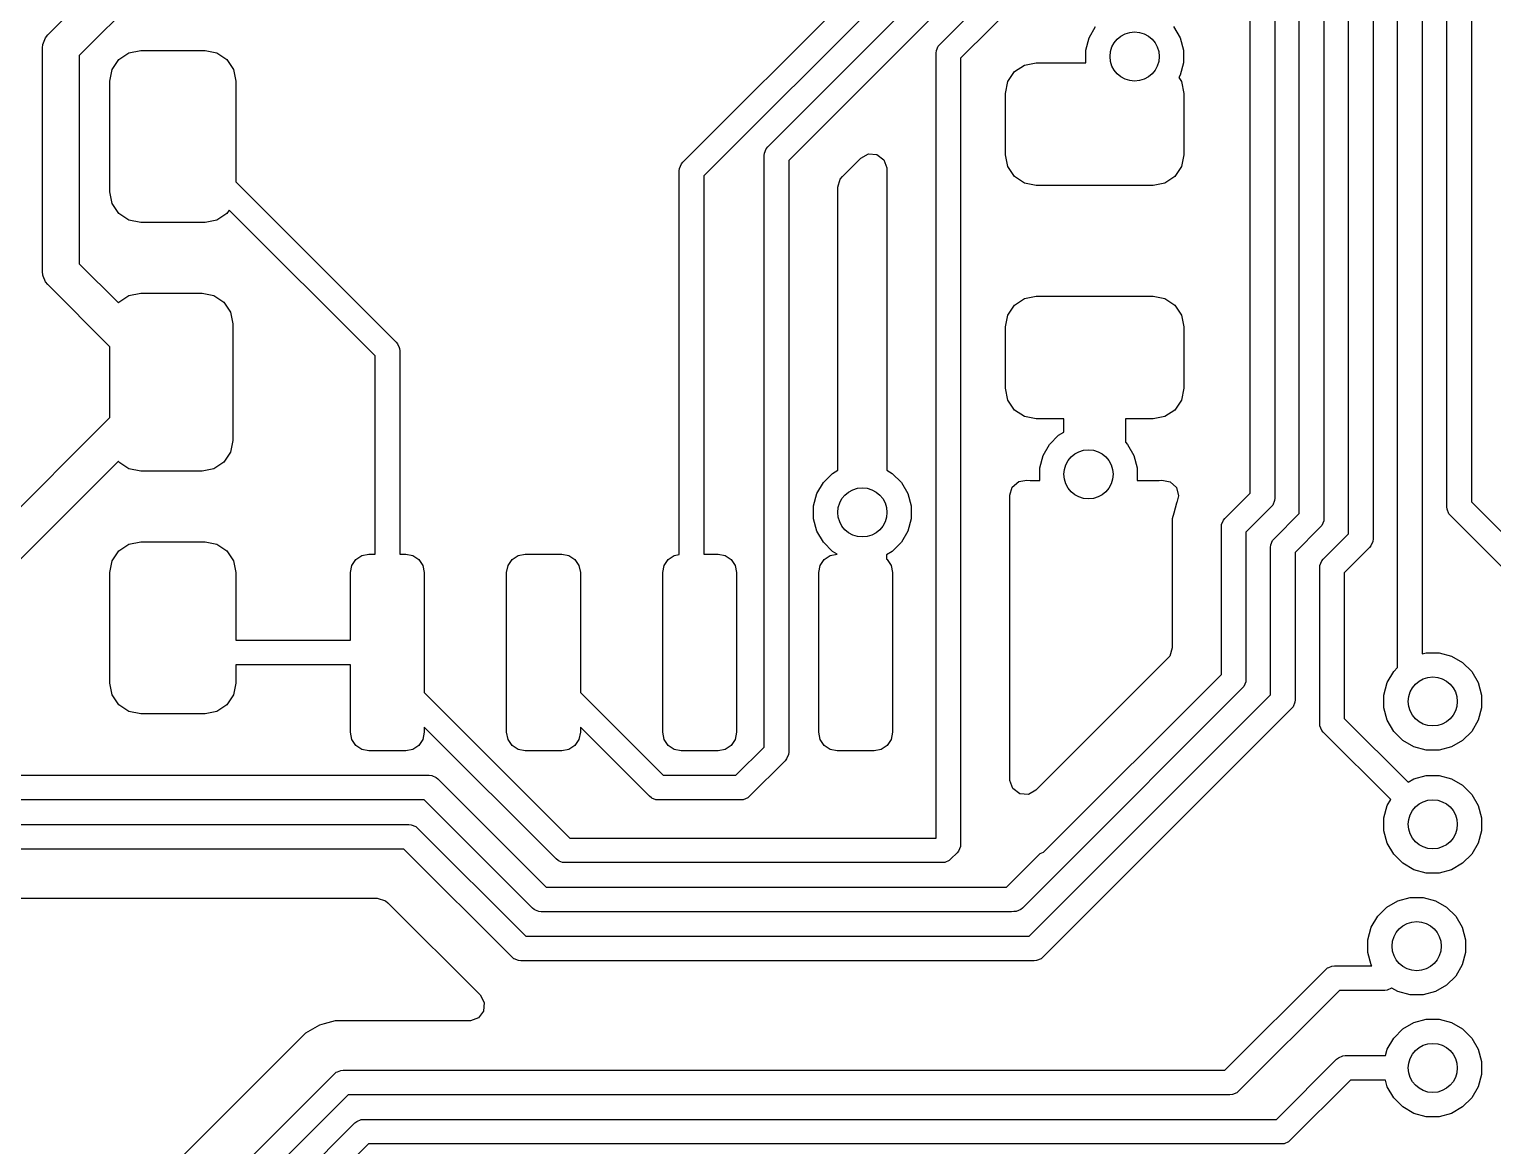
# Model space of a CAD drawing. Extents: x 0.71 to 7.56, y -5.16 to -0.79.
# Drawn here: x 3.7276 to 4.1964, y -2.3647 to -2.007 of the extents above; entities that cross this region are included whole.
import ezdxf

# ---------------------------------------------------------------- set-up
doc = ezdxf.new("R2010")
doc.units = 0
doc.header["$MEASUREMENT"] = 0
doc.layers.add('BLACK', color=7, linetype='CONTINUOUS')

msp = doc.modelspace()

# ---------------------------------------------------------------- linework, layer by layer
at = {"layer": 'BLACK', "linetype": 'CONTINUOUS'}
for p, q in [((4.01924, -2.01186), (4.08907, -1.94203)), ((4.0958, -1.94644), (4.02596, -2.01627)), ((3.93698, -2.04958), (4.02382, -1.96274)), ((4.03054, -1.96715), (3.9437, -2.05399)), ((3.96415, -2.04468), (4.04164, -1.96718)), ((4.04837, -1.9716), (3.97087, -2.0491)), ((4.1187, -2.15564), (4.1187, -1.97067)), ((4.12657, -1.97174), (4.12657, -2.15727)), ((4.13445, -2.16217), (4.13445, -1.97719)), ((4.14232, -1.97882), (4.14232, -2.1638)), ((3.73352, -2.00885), (3.75528, -1.98709)), ((4.1502, -2.16869), (4.1502, -1.98371)), ((4.15807, -1.98535), (4.15807, -2.17032)), ((4.16594, -2.21154), (4.16594, -1.99024)), ((4.17382, -1.99187), (4.17382, -2.20712)), ((3.76613, -1.99294), (3.7436, -2.01547)), ((4.18169, -2.16004), (4.18169, -1.99705)), ((4.18957, -1.99868), (4.18957, -2.15841)), ((4.06714, -2.00972), (4.0692, -2.00616)), ((4.09419, -2.00616), (4.09624, -2.00972)), ((3.7319, -2.01187), (3.73236, -2.01078)), ((3.73236, -2.01078), (3.73279, -2.00974)), ((3.73279, -2.00974), (3.73352, -2.00885)), ((4.06608, -2.01369), (4.06714, -2.00972)), ((4.09624, -2.00972), (4.09731, -2.01369)), ((3.73179, -2.01302), (3.7319, -2.01187)), ((3.73179, -2.08465), (3.73179, -2.01302)), ((3.7436, -2.01547), (3.7436, -2.0822)), ((3.75633, -2.01666), (3.75952, -2.01453)), ((3.75952, -2.01453), (3.76329, -2.01378)), ((3.76329, -2.01378), (3.78396, -2.01378)), ((3.78396, -2.01378), (3.78772, -2.01453)), ((3.78772, -2.01453), (3.79092, -2.01666)), ((4.01809, -2.01464), (4.01817, -2.01387)), ((4.01809, -2.26614), (4.01809, -2.01464)), ((4.01817, -2.01387), (4.01875, -2.01245)), ((4.01875, -2.01245), (4.01924, -2.01186)), ((4.06608, -2.01772), (4.06608, -2.01369)), ((4.09731, -2.01369), (4.09731, -2.0178)), ((3.75344, -2.02362), (3.75419, -2.01986)), ((3.75419, -2.01986), (3.75633, -2.01666)), ((3.79092, -2.01666), (3.79305, -2.01986)), ((3.79305, -2.01986), (3.7938, -2.02362)), ((4.02596, -2.01627), (4.02596, -2.26813)), ((4.0411, -2.02379), (4.04324, -2.0206)), ((4.04324, -2.0206), (4.04643, -2.01847)), ((4.04643, -2.01847), (4.0502, -2.01772)), ((4.0502, -2.01772), (4.06608, -2.01772)), ((4.09731, -2.0178), (4.09624, -2.02177)), ((3.75344, -2.05906), (3.75344, -2.02362)), ((3.7938, -2.02362), (3.7938, -2.05595)), ((4.04035, -2.02756), (4.0411, -2.02379)), ((4.09624, -2.02177), (4.09583, -2.0225)), ((4.09583, -2.0225), (4.09669, -2.02379)), ((4.09669, -2.02379), (4.09744, -2.02756)), ((4.04035, -2.04724), (4.04035, -2.02756)), ((4.09744, -2.02756), (4.09744, -2.04724)), ((3.96299, -2.04747), (3.96307, -2.0467)), ((3.96299, -2.23701), (3.96299, -2.04747)), ((3.96307, -2.0467), (3.96366, -2.04528)), ((3.96366, -2.04528), (3.96415, -2.04468)), ((3.98806, -2.0542), (3.99399, -2.04827)), ((3.99399, -2.04827), (3.9964, -2.04696)), ((3.9964, -2.04696), (3.99915, -2.04715)), ((3.99915, -2.04715), (4.00135, -2.0488)), ((4.0411, -2.05101), (4.04035, -2.04724)), ((4.09744, -2.04724), (4.09669, -2.05101)), ((3.93583, -2.05236), (3.9359, -2.05159)), ((3.93583, -2.17531), (3.93583, -2.05236)), ((3.9359, -2.05159), (3.93649, -2.05017)), ((3.93649, -2.05017), (3.93698, -2.04958)), ((3.97087, -2.0491), (3.97087, -2.23864)), ((4.00135, -2.0488), (4.00231, -2.05138)), ((4.00231, -2.05138), (4.00232, -2.05173)), ((4.00232, -2.05173), (4.00232, -2.14832)), ((4.04324, -2.0542), (4.0411, -2.05101)), ((4.09669, -2.05101), (4.09456, -2.0542)), ((3.7938, -2.05595), (3.84511, -2.10726)), ((3.9437, -2.05399), (3.9437, -2.1752)), ((3.98663, -2.05765), (3.98741, -2.05501)), ((3.98663, -2.14831), (3.98663, -2.05765)), ((3.98741, -2.05501), (3.98806, -2.0542)), ((4.04643, -2.05634), (4.04324, -2.0542)), ((4.0502, -2.05709), (4.04643, -2.05634)), ((4.0876, -2.05709), (4.0502, -2.05709)), ((4.09136, -2.05634), (4.0876, -2.05709)), ((4.09456, -2.0542), (4.09136, -2.05634)), ((3.75419, -2.06282), (3.75344, -2.05906)), ((3.75633, -2.06601), (3.75419, -2.06282)), ((3.75952, -2.06815), (3.75633, -2.06601)), ((3.79092, -2.06601), (3.78772, -2.06815)), ((3.79164, -2.06493), (3.79092, -2.06601)), ((3.83839, -2.11167), (3.79164, -2.06493)), ((3.76329, -2.0689), (3.75952, -2.06815)), ((3.78396, -2.0689), (3.76329, -2.0689)), ((3.78772, -2.06815), (3.78396, -2.0689)), ((3.7319, -2.0858), (3.73179, -2.08465)), ((3.73205, -2.08616), (3.7319, -2.0858)), ((3.73279, -2.08793), (3.73205, -2.08616)), ((3.7436, -2.0822), (3.75612, -2.09472)), ((3.73352, -2.08882), (3.73279, -2.08793)), ((3.75344, -2.10875), (3.73352, -2.08882)), ((3.75612, -2.09472), (3.75633, -2.09442)), ((3.75633, -2.09442), (3.75952, -2.09228)), ((3.75952, -2.09228), (3.76329, -2.09154)), ((3.76329, -2.09154), (3.78297, -2.09154)), ((3.78297, -2.09154), (3.78674, -2.09228)), ((3.78674, -2.09228), (3.78993, -2.09442)), ((3.78993, -2.09442), (3.79207, -2.09761)), ((4.0411, -2.0986), (4.04324, -2.0954)), ((4.04324, -2.0954), (4.04643, -2.09327)), ((4.04643, -2.09327), (4.0502, -2.09252)), ((4.0502, -2.09252), (4.0876, -2.09252)), ((4.0876, -2.09252), (4.09136, -2.09327)), ((4.09136, -2.09327), (4.09456, -2.0954)), ((4.09456, -2.0954), (4.09669, -2.0986)), ((3.79207, -2.09761), (3.79281, -2.10138)), ((4.04035, -2.10236), (4.0411, -2.0986)), ((4.09669, -2.0986), (4.09744, -2.10236)), ((3.79281, -2.10138), (3.79281, -2.13878)), ((4.04035, -2.12205), (4.04035, -2.10236)), ((4.09744, -2.10236), (4.09744, -2.12205)), ((3.75344, -2.13141), (3.75344, -2.10875)), ((3.84511, -2.10726), (3.8456, -2.10785)), ((3.8456, -2.10785), (3.84607, -2.10901)), ((3.84607, -2.10901), (3.84618, -2.10927)), ((3.84618, -2.10927), (3.84626, -2.11004)), ((3.83839, -2.1752), (3.83839, -2.11167)), ((3.84626, -2.11004), (3.84626, -2.1752)), ((4.0411, -2.12581), (4.04035, -2.12205)), ((4.09744, -2.12205), (4.09669, -2.12581)), ((4.04324, -2.12901), (4.0411, -2.12581)), ((4.09669, -2.12581), (4.09456, -2.12901)), ((3.71335, -2.17151), (3.75344, -2.13141)), ((4.04643, -2.13114), (4.04324, -2.12901)), ((4.0502, -2.13189), (4.04643, -2.13114)), ((4.05906, -2.13189), (4.0502, -2.13189)), ((4.05906, -2.13612), (4.05906, -2.13189)), ((4.0876, -2.13189), (4.07874, -2.13189)), ((4.07874, -2.13189), (4.07874, -2.13934)), ((4.09136, -2.13114), (4.0876, -2.13189)), ((4.09456, -2.12901), (4.09136, -2.13114)), ((4.05444, -2.14002), (4.05734, -2.13711)), ((4.05734, -2.13711), (4.05906, -2.13612)), ((3.79281, -2.13878), (3.79207, -2.14255)), ((4.05238, -2.14358), (4.05444, -2.14002)), ((4.07874, -2.13934), (4.07942, -2.14002)), ((4.07942, -2.14002), (4.08148, -2.14358)), ((3.75612, -2.14544), (3.7217, -2.17986)), ((3.75633, -2.14574), (3.75612, -2.14544)), ((3.75952, -2.14787), (3.75633, -2.14574)), ((3.78993, -2.14574), (3.78674, -2.14787)), ((3.79207, -2.14255), (3.78993, -2.14574)), ((4.05132, -2.14755), (4.05238, -2.14358)), ((4.08148, -2.14358), (4.08254, -2.14755)), ((3.76329, -2.14862), (3.75952, -2.14787)), ((3.78297, -2.14862), (3.76329, -2.14862)), ((3.78674, -2.14787), (3.78297, -2.14862)), ((3.98197, -2.15222), (3.98488, -2.14932)), ((3.98488, -2.14932), (3.98663, -2.14831)), ((4.00232, -2.14832), (4.00406, -2.14932)), ((4.00406, -2.14932), (4.00696, -2.15222)), ((4.04251, -2.15368), (4.04459, -2.15188)), ((4.04459, -2.15188), (4.04711, -2.15146)), ((4.04711, -2.15146), (4.04823, -2.15157)), ((4.04823, -2.15157), (4.05132, -2.15157)), ((4.05132, -2.15157), (4.05132, -2.14755)), ((4.08254, -2.14755), (4.08254, -2.15157)), ((4.08254, -2.15157), (4.08957, -2.15157)), ((4.08957, -2.15157), (4.09039, -2.15149)), ((4.08957, -2.15157), (4.08957, -2.15157)), ((4.09039, -2.15149), (4.09309, -2.15199)), ((3.97886, -2.15976), (3.97992, -2.15578)), ((3.97992, -2.15578), (3.98197, -2.15222)), ((4.00696, -2.15222), (4.00902, -2.15578)), ((4.00902, -2.15578), (4.01008, -2.15976)), ((4.04173, -2.15632), (4.04251, -2.15368)), ((4.04173, -2.24741), (4.04173, -2.15632)), ((4.09309, -2.15199), (4.09509, -2.15388)), ((4.09509, -2.15388), (4.09576, -2.15655)), ((4.09576, -2.15655), (4.09516, -2.1586)), ((4.11063, -2.16372), (4.1187, -2.15564)), ((3.97886, -2.16387), (3.97886, -2.15976)), ((4.01008, -2.15976), (4.01008, -2.16387)), ((4.09505, -2.1589), (4.09421, -2.16203)), ((4.09511, -2.15879), (4.09505, -2.1589)), ((4.09505, -2.1589), (4.09505, -2.1589)), ((4.09505, -2.1589), (4.09505, -2.1589)), ((4.09505, -2.1589), (4.09505, -2.1589)), ((4.09515, -2.15865), (4.09511, -2.15879)), ((4.09517, -2.1586), (4.09515, -2.15865)), ((4.09516, -2.1586), (4.09517, -2.1586)), ((4.12542, -2.16006), (4.11735, -2.16813)), ((4.12591, -2.15946), (4.12542, -2.16006)), ((4.1265, -2.15804), (4.12591, -2.15946)), ((4.12657, -2.15727), (4.1265, -2.15804)), ((4.18177, -2.16081), (4.18169, -2.16004)), ((4.18236, -2.16223), (4.18177, -2.16081)), ((4.18957, -2.15841), (4.20753, -2.17637)), ((3.97992, -2.16784), (3.97886, -2.16387)), ((4.01008, -2.16387), (4.00902, -2.16784)), ((4.09421, -2.16203), (4.0937, -2.16391)), ((4.0937, -2.16391), (4.0937, -2.2052)), ((4.10947, -2.1665), (4.10955, -2.16573)), ((4.10955, -2.16573), (4.11014, -2.16432)), ((4.11014, -2.16432), (4.11063, -2.16372)), ((4.12637, -2.17024), (4.13445, -2.16217)), ((4.14225, -2.16457), (4.14166, -2.16598)), ((4.14232, -2.1638), (4.14225, -2.16457)), ((4.18285, -2.16282), (4.18236, -2.16223)), ((4.20081, -2.18078), (4.18285, -2.16282)), ((3.98197, -2.1714), (3.97992, -2.16784)), ((4.00902, -2.16784), (4.00696, -2.1714)), ((4.10947, -2.21375), (4.10947, -2.1665)), ((4.11735, -2.16813), (4.11735, -2.21538)), ((4.12588, -2.17084), (4.12637, -2.17024)), ((4.14117, -2.16658), (4.13309, -2.17466)), ((4.14166, -2.16598), (4.14117, -2.16658)), ((4.14212, -2.17677), (4.1502, -2.16869)), ((4.15807, -2.17032), (4.158, -2.17109)), ((3.75419, -2.17734), (3.75633, -2.17414)), ((3.75633, -2.17414), (3.75952, -2.17201)), ((3.75952, -2.17201), (3.76329, -2.17126)), ((3.76329, -2.17126), (3.78396, -2.17126)), ((3.78396, -2.17126), (3.78772, -2.17201)), ((3.78772, -2.17201), (3.79092, -2.17414)), ((3.79092, -2.17414), (3.79305, -2.17734)), ((3.83416, -2.17565), (3.83642, -2.1752)), ((3.83642, -2.1752), (3.83839, -2.1752)), ((3.84626, -2.1752), (3.84823, -2.1752)), ((3.84823, -2.1752), (3.85049, -2.17565)), ((3.88416, -2.17565), (3.88642, -2.1752)), ((3.88642, -2.1752), (3.89823, -2.1752)), ((3.89823, -2.1752), (3.90049, -2.17565)), ((3.93416, -2.17565), (3.93583, -2.17531)), ((3.9437, -2.1752), (3.94823, -2.1752)), ((3.94823, -2.1752), (3.95049, -2.17565)), ((3.98488, -2.1743), (3.98197, -2.1714)), ((3.98416, -2.17565), (3.98642, -2.1752)), ((3.98643, -2.1752), (3.98488, -2.1743)), ((3.98642, -2.1752), (3.98643, -2.1752)), ((4.00406, -2.1743), (4.00217, -2.1754)), ((4.00696, -2.1714), (4.00406, -2.1743)), ((4.12522, -2.17303), (4.1253, -2.17226)), ((4.12522, -2.22028), (4.12522, -2.17303)), ((4.1253, -2.17226), (4.12588, -2.17084)), ((4.13309, -2.17466), (4.13309, -2.22191)), ((4.15692, -2.1731), (4.14884, -2.18118)), ((4.15741, -2.17251), (4.15692, -2.1731)), ((4.158, -2.17109), (4.15741, -2.17251)), ((3.75344, -2.1811), (3.75419, -2.17734)), ((3.79305, -2.17734), (3.7938, -2.1811)), ((3.83051, -2.1811), (3.83096, -2.17884)), ((3.83096, -2.17884), (3.83224, -2.17693)), ((3.83224, -2.17693), (3.83416, -2.17565)), ((3.85049, -2.17565), (3.8524, -2.17693)), ((3.8524, -2.17693), (3.85368, -2.17884)), ((3.85368, -2.17884), (3.85413, -2.1811)), ((3.88051, -2.1811), (3.88096, -2.17884)), ((3.88096, -2.17884), (3.88224, -2.17693)), ((3.88224, -2.17693), (3.88416, -2.17565)), ((3.90049, -2.17565), (3.9024, -2.17693)), ((3.9024, -2.17693), (3.90368, -2.17884)), ((3.90368, -2.17884), (3.90413, -2.1811)), ((3.93051, -2.1811), (3.93096, -2.17884)), ((3.93096, -2.17884), (3.93224, -2.17693)), ((3.93224, -2.17693), (3.93416, -2.17565)), ((3.95049, -2.17565), (3.9524, -2.17693)), ((3.9524, -2.17693), (3.95368, -2.17884)), ((3.95368, -2.17884), (3.95413, -2.1811)), ((3.98051, -2.1811), (3.98096, -2.17884)), ((3.98096, -2.17884), (3.98224, -2.17693)), ((3.98224, -2.17693), (3.98416, -2.17565)), ((4.00217, -2.1754), (4.00217, -2.17677)), ((4.00217, -2.17677), (4.0024, -2.17693)), ((4.0024, -2.17693), (4.00368, -2.17884)), ((4.00368, -2.17884), (4.00413, -2.1811)), ((4.14097, -2.17955), (4.14104, -2.17878)), ((4.14097, -2.22947), (4.14097, -2.17955)), ((4.14104, -2.17878), (4.14163, -2.17736)), ((4.14163, -2.17736), (4.14212, -2.17677)), ((3.75344, -2.21654), (3.75344, -2.1811)), ((3.7938, -2.1811), (3.7938, -2.20276)), ((3.83051, -2.20276), (3.83051, -2.1811)), ((3.85413, -2.1811), (3.85413, -2.21949)), ((3.88051, -2.23228), (3.88051, -2.1811)), ((3.90413, -2.1811), (3.90413, -2.21949)), ((3.93051, -2.23228), (3.93051, -2.1811)), ((3.95413, -2.1811), (3.95413, -2.23228)), ((3.98051, -2.23228), (3.98051, -2.1811)), ((4.00413, -2.1811), (4.00413, -2.23228)), ((4.14884, -2.18118), (4.14884, -2.22784)), ((3.7938, -2.20276), (3.83051, -2.20276)), ((4.09293, -2.20784), (4.09227, -2.20865)), ((4.0937, -2.2052), (4.09293, -2.20784)), ((4.17382, -2.20712), (4.17513, -2.20677)), ((4.17513, -2.20677), (4.17924, -2.20677)), ((4.17924, -2.20677), (4.18321, -2.20783)), ((4.18321, -2.20783), (4.18677, -2.20989)), ((3.83051, -2.21063), (3.7938, -2.21063)), ((3.7938, -2.21063), (3.7938, -2.21654)), ((3.83051, -2.23228), (3.83051, -2.21063)), ((4.09227, -2.20865), (4.05007, -2.25086)), ((4.16264, -2.21636), (4.16469, -2.2128)), ((4.16469, -2.2128), (4.16594, -2.21154)), ((4.18677, -2.20989), (4.18968, -2.2128)), ((4.18968, -2.2128), (4.19173, -2.21636)), ((3.75419, -2.2203), (3.75344, -2.21654)), ((3.7938, -2.21654), (3.79305, -2.2203)), ((4.05254, -2.27069), (4.10947, -2.21375)), ((4.11727, -2.21615), (4.11668, -2.21757)), ((4.11735, -2.21538), (4.11727, -2.21615)), ((4.16157, -2.22033), (4.16264, -2.21636)), ((4.19173, -2.21636), (4.1928, -2.22033)), ((3.75633, -2.2235), (3.75419, -2.2203)), ((3.79305, -2.2203), (3.79092, -2.2235)), ((3.85413, -2.21949), (3.90079, -2.26614)), ((3.90413, -2.21949), (3.93071, -2.24606)), ((4.11619, -2.21817), (4.05664, -2.27772)), ((4.06663, -2.27887), (4.12522, -2.22028)), ((4.11668, -2.21757), (4.11619, -2.21817)), ((4.13309, -2.22191), (4.13302, -2.22267)), ((4.16157, -2.22444), (4.16157, -2.22033)), ((4.1928, -2.22033), (4.1928, -2.22444)), ((3.75952, -2.22563), (3.75633, -2.2235)), ((3.76329, -2.22638), (3.75952, -2.22563)), ((3.78396, -2.22638), (3.76329, -2.22638)), ((3.78772, -2.22563), (3.78396, -2.22638)), ((3.79092, -2.2235), (3.78772, -2.22563)), ((4.13194, -2.22469), (4.07239, -2.28424)), ((4.13243, -2.22409), (4.13194, -2.22469)), ((4.13302, -2.22267), (4.13243, -2.22409)), ((4.16264, -2.22841), (4.16157, -2.22444)), ((4.1928, -2.22444), (4.19173, -2.22841)), ((3.89637, -2.27286), (3.85413, -2.23062)), ((3.85413, -2.23062), (3.85413, -2.23228)), ((3.9263, -2.25278), (3.90413, -2.23062)), ((3.90413, -2.23062), (3.90413, -2.23228)), ((4.14104, -2.23024), (4.14097, -2.22947)), ((4.14163, -2.23166), (4.14104, -2.23024)), ((4.14884, -2.22784), (4.16929, -2.24829)), ((4.16469, -2.23197), (4.16264, -2.22841)), ((4.19173, -2.22841), (4.18968, -2.23197)), ((3.83096, -2.23454), (3.83051, -2.23228)), ((3.83224, -2.23646), (3.83096, -2.23454)), ((3.85368, -2.23454), (3.8524, -2.23646)), ((3.85413, -2.23228), (3.85368, -2.23454)), ((3.88096, -2.23454), (3.88051, -2.23228)), ((3.88224, -2.23646), (3.88096, -2.23454)), ((3.90368, -2.23454), (3.9024, -2.23646)), ((3.90413, -2.23228), (3.90368, -2.23454)), ((3.93096, -2.23454), (3.93051, -2.23228)), ((3.93224, -2.23646), (3.93096, -2.23454)), ((3.95368, -2.23454), (3.9524, -2.23646)), ((3.95413, -2.23228), (3.95368, -2.23454)), ((3.98096, -2.23454), (3.98051, -2.23228)), ((3.98224, -2.23646), (3.98096, -2.23454)), ((4.00368, -2.23454), (4.0024, -2.23646)), ((4.00413, -2.23228), (4.00368, -2.23454)), ((4.14212, -2.23226), (4.14163, -2.23166)), ((4.16372, -2.25385), (4.14212, -2.23226)), ((4.1676, -2.23488), (4.16469, -2.23197)), ((4.17116, -2.23693), (4.1676, -2.23488)), ((4.18677, -2.23488), (4.18321, -2.23693)), ((4.18968, -2.23197), (4.18677, -2.23488)), ((3.83416, -2.23774), (3.83224, -2.23646)), ((3.83642, -2.23819), (3.83416, -2.23774)), ((3.84823, -2.23819), (3.83642, -2.23819)), ((3.85049, -2.23774), (3.84823, -2.23819)), ((3.8524, -2.23646), (3.85049, -2.23774)), ((3.88416, -2.23774), (3.88224, -2.23646)), ((3.88642, -2.23819), (3.88416, -2.23774)), ((3.89823, -2.23819), (3.88642, -2.23819)), ((3.90049, -2.23774), (3.89823, -2.23819)), ((3.9024, -2.23646), (3.90049, -2.23774)), ((3.93416, -2.23774), (3.93224, -2.23646)), ((3.93642, -2.23819), (3.93416, -2.23774)), ((3.94823, -2.23819), (3.93642, -2.23819)), ((3.95049, -2.23774), (3.94823, -2.23819)), ((3.9524, -2.23646), (3.95049, -2.23774)), ((3.95394, -2.24606), (3.96299, -2.23701)), ((3.9702, -2.24082), (3.96971, -2.24142)), ((3.97079, -2.23941), (3.9702, -2.24082)), ((3.97087, -2.23864), (3.97079, -2.23941)), ((3.98416, -2.23774), (3.98224, -2.23646)), ((3.98642, -2.23819), (3.98416, -2.23774)), ((3.99823, -2.23819), (3.98642, -2.23819)), ((4.00049, -2.23774), (3.99823, -2.23819)), ((4.0024, -2.23646), (4.00049, -2.23774)), ((4.17513, -2.238), (4.17116, -2.23693)), ((4.17924, -2.238), (4.17513, -2.238)), ((4.18321, -2.23693), (4.17924, -2.238)), ((3.96971, -2.24142), (3.95835, -2.25278)), ((3.60045, -2.24606), (3.85573, -2.24606)), ((3.85573, -2.24606), (3.8565, -2.24614)), ((3.8565, -2.24614), (3.85792, -2.24673)), ((3.85792, -2.24673), (3.85851, -2.24722)), ((3.85851, -2.24722), (3.89319, -2.28189)), ((3.93071, -2.24606), (3.95394, -2.24606)), ((4.04174, -2.24776), (4.04173, -2.24741)), ((4.04271, -2.25033), (4.04174, -2.24776)), ((4.04491, -2.25198), (4.04271, -2.25033)), ((4.16929, -2.24829), (4.17116, -2.2472)), ((4.17116, -2.2472), (4.17513, -2.24614)), ((4.17513, -2.24614), (4.17924, -2.24614)), ((4.17924, -2.24614), (4.18321, -2.2472)), ((4.18321, -2.2472), (4.18677, -2.24926)), ((4.18677, -2.24926), (4.18968, -2.25217)), ((3.8541, -2.25394), (3.59882, -2.25394)), ((3.88877, -2.28861), (3.8541, -2.25394)), ((3.92689, -2.25327), (3.9263, -2.25278)), ((3.92707, -2.25335), (3.92689, -2.25327)), ((3.92831, -2.25386), (3.92707, -2.25335)), ((3.92908, -2.25394), (3.92831, -2.25386)), ((3.95557, -2.25394), (3.92908, -2.25394)), ((3.95633, -2.25386), (3.95557, -2.25394)), ((3.95775, -2.25327), (3.95633, -2.25386)), ((3.95835, -2.25278), (3.95775, -2.25327)), ((4.04765, -2.25218), (4.04491, -2.25198)), ((4.05007, -2.25086), (4.04765, -2.25218)), ((4.16264, -2.25573), (4.16372, -2.25385)), ((4.18968, -2.25217), (4.19173, -2.25573)), ((4.16157, -2.2597), (4.16264, -2.25573)), ((4.16157, -2.26381), (4.16157, -2.2597)), ((4.19173, -2.25573), (4.1928, -2.2597)), ((4.1928, -2.2597), (4.1928, -2.26381)), ((3.59393, -2.26181), (3.84921, -2.26181)), ((3.84921, -2.26181), (3.84998, -2.26189)), ((3.84998, -2.26189), (3.85139, -2.26247)), ((3.85139, -2.26247), (3.85199, -2.26296)), ((3.85199, -2.26296), (3.88666, -2.29764)), ((4.16264, -2.26778), (4.16157, -2.26381)), ((4.1928, -2.26381), (4.19173, -2.26778)), ((3.90079, -2.26614), (4.01809, -2.26614)), ((4.02589, -2.2689), (4.0253, -2.27032)), ((4.02596, -2.26813), (4.02589, -2.2689)), ((4.16469, -2.27134), (4.16264, -2.26778)), ((4.19173, -2.26778), (4.18968, -2.27134)), ((3.84758, -2.26969), (3.5923, -2.26969)), ((3.88225, -2.30436), (3.84758, -2.26969)), ((3.89697, -2.27335), (3.89637, -2.27286)), ((3.89739, -2.27352), (3.89697, -2.27335)), ((3.89839, -2.27394), (3.89739, -2.27352)), ((4.02227, -2.27335), (4.02085, -2.27394)), ((4.02286, -2.27286), (4.02227, -2.27335)), ((4.02481, -2.27091), (4.02286, -2.27286)), ((4.0253, -2.27032), (4.02481, -2.27091)), ((4.04061, -2.28189), (4.05088, -2.27162)), ((4.05088, -2.27162), (4.05147, -2.27113)), ((4.05147, -2.27113), (4.05254, -2.27069)), ((4.1676, -2.27425), (4.16469, -2.27134)), ((4.18968, -2.27134), (4.18677, -2.27425)), ((3.89916, -2.27402), (3.89839, -2.27394)), ((4.02008, -2.27402), (3.89916, -2.27402)), ((4.02085, -2.27394), (4.02008, -2.27402)), ((4.05645, -2.27796), (4.04579, -2.28861)), ((4.05664, -2.27772), (4.05645, -2.27796)), ((4.17116, -2.2763), (4.1676, -2.27425)), ((4.17513, -2.27737), (4.17116, -2.2763)), ((4.17924, -2.27737), (4.17513, -2.27737)), ((4.18321, -2.2763), (4.17924, -2.27737)), ((4.18677, -2.27425), (4.18321, -2.2763)), ((3.89319, -2.28189), (4.04061, -2.28189)), ((4.0479, -2.29764), (4.06643, -2.27911)), ((4.06643, -2.27911), (4.06663, -2.27887)), ((3.59489, -2.28545), (3.83902, -2.28545)), ((3.83902, -2.28545), (3.84166, -2.28623)), ((3.84166, -2.28623), (3.84248, -2.28688)), ((3.84248, -2.28688), (3.87202, -2.31643)), ((4.07219, -2.28448), (4.05232, -2.30436)), ((4.07239, -2.28424), (4.07219, -2.28448)), ((4.16246, -2.28829), (4.16602, -2.28624)), ((4.16602, -2.28624), (4.16999, -2.28517)), ((4.16999, -2.28517), (4.1741, -2.28517)), ((4.1741, -2.28517), (4.17807, -2.28624)), ((4.17807, -2.28624), (4.18163, -2.28829)), ((3.88937, -2.2891), (3.88877, -2.28861)), ((3.88979, -2.28927), (3.88937, -2.2891)), ((3.89079, -2.28969), (3.88979, -2.28927)), ((3.89156, -2.28976), (3.89079, -2.28969)), ((4.04224, -2.28976), (3.89156, -2.28976)), ((4.043, -2.28969), (4.04224, -2.28976)), ((4.04378, -2.28969), (4.043, -2.28969)), ((4.0452, -2.2891), (4.04378, -2.28969)), ((4.04579, -2.28861), (4.0452, -2.2891)), ((4.1575, -2.29476), (4.15955, -2.2912)), ((4.15955, -2.2912), (4.16246, -2.28829)), ((4.18163, -2.28829), (4.18454, -2.2912)), ((4.18454, -2.2912), (4.1866, -2.29476)), ((4.15643, -2.29873), (4.1575, -2.29476)), ((4.1866, -2.29476), (4.18766, -2.29873)), ((3.88666, -2.29764), (4.0479, -2.29764)), ((4.15643, -2.30284), (4.15643, -2.29873)), ((4.18766, -2.29873), (4.18766, -2.30284)), ((3.88285, -2.30485), (3.88225, -2.30436)), ((3.88295, -2.30489), (3.88285, -2.30485)), ((3.88427, -2.30544), (3.88295, -2.30489)), ((3.88503, -2.30551), (3.88427, -2.30544)), ((4.04953, -2.30551), (3.88503, -2.30551)), ((4.0503, -2.30544), (4.04953, -2.30551)), ((4.05172, -2.30485), (4.0503, -2.30544)), ((4.05232, -2.30436), (4.05172, -2.30485)), ((4.1575, -2.30681), (4.15643, -2.30284)), ((4.18766, -2.30284), (4.1866, -2.30681)), ((4.11059, -2.34053), (4.14289, -2.30824)), ((4.14289, -2.30824), (4.14348, -2.30775)), ((4.14348, -2.30775), (4.1439, -2.30758)), ((4.1439, -2.30758), (4.1449, -2.30716)), ((4.1449, -2.30716), (4.14567, -2.30709)), ((4.14567, -2.30709), (4.15766, -2.30709)), ((4.15766, -2.30709), (4.1575, -2.30681)), ((4.18454, -2.31037), (4.18163, -2.31328)), ((4.1866, -2.30681), (4.18454, -2.31037)), ((4.1473, -2.31496), (4.11501, -2.34725)), ((4.16181, -2.31496), (4.1473, -2.31496)), ((4.16258, -2.31488), (4.16181, -2.31496)), ((4.164, -2.3143), (4.16258, -2.31488)), ((4.16409, -2.31422), (4.164, -2.3143)), ((4.16602, -2.31534), (4.16409, -2.31422)), ((4.16999, -2.3164), (4.16602, -2.31534)), ((4.17807, -2.31534), (4.1741, -2.3164)), ((4.18163, -2.31328), (4.17807, -2.31534)), ((3.87202, -2.31643), (3.87334, -2.31884)), ((3.87334, -2.31884), (3.87314, -2.32159)), ((4.1741, -2.3164), (4.16999, -2.3164)), ((3.82555, -2.32476), (3.82211, -2.32569)), ((3.86857, -2.32476), (3.82555, -2.32476)), ((3.86892, -2.32475), (3.86857, -2.32476)), ((3.8715, -2.32379), (3.86892, -2.32475)), ((3.87314, -2.32159), (3.8715, -2.32379)), ((4.1676, -2.32733), (4.17116, -2.32527)), ((4.17116, -2.32527), (4.17513, -2.32421)), ((4.17513, -2.32421), (4.17924, -2.32421)), ((4.17924, -2.32421), (4.18321, -2.32527)), ((4.18321, -2.32527), (4.18677, -2.32733)), ((3.81604, -2.3287), (3.81409, -2.33066)), ((3.82054, -2.32611), (3.81604, -2.3287)), ((3.81604, -2.3287), (3.81604, -2.3287)), ((3.82211, -2.32569), (3.82054, -2.32611)), ((3.82054, -2.32611), (3.82054, -2.32611)), ((3.82211, -2.32569), (3.82211, -2.32569)), ((4.16469, -2.33023), (4.1676, -2.32733)), ((4.18677, -2.32733), (4.18968, -2.33023)), ((3.81237, -2.33237), (3.79472, -2.35002)), ((3.81409, -2.33066), (3.81237, -2.33237)), ((3.81237, -2.33237), (3.81237, -2.33237)), ((4.16208, -2.33588), (4.16264, -2.33379)), ((4.16264, -2.33379), (4.16469, -2.33023)), ((4.18968, -2.33023), (4.19173, -2.33379)), ((4.19173, -2.33379), (4.1928, -2.33777)), ((4.12715, -2.35628), (4.14639, -2.33704)), ((4.14639, -2.33704), (4.14699, -2.33655)), ((4.14699, -2.33655), (4.14841, -2.33596)), ((4.14841, -2.33596), (4.14918, -2.33588)), ((4.14918, -2.33588), (4.16208, -2.33588)), ((4.1928, -2.33777), (4.1928, -2.34188)), ((3.78698, -2.38006), (3.82536, -2.34168)), ((3.82536, -2.34168), (3.82595, -2.34119)), ((3.82595, -2.34119), (3.82637, -2.34102)), ((3.82637, -2.34102), (3.82737, -2.34061)), ((3.82737, -2.34061), (3.82814, -2.34053)), ((3.82814, -2.34053), (4.11059, -2.34053)), ((4.15081, -2.34376), (4.13156, -2.363)), ((4.16208, -2.34376), (4.15081, -2.34376)), ((4.16264, -2.34585), (4.16208, -2.34376)), ((4.1928, -2.34188), (4.19173, -2.34585)), ((3.82977, -2.34841), (3.7937, -2.38448)), ((4.11222, -2.34841), (3.82977, -2.34841)), ((4.11299, -2.34833), (4.11222, -2.34841)), ((4.11441, -2.34774), (4.11299, -2.34833)), ((4.11501, -2.34725), (4.11441, -2.34774)), ((4.16469, -2.34941), (4.16264, -2.34585)), ((4.19173, -2.34585), (4.18968, -2.34941)), ((3.79472, -2.35002), (3.77698, -2.36777)), ((4.1676, -2.35231), (4.16469, -2.34941)), ((4.17116, -2.35437), (4.1676, -2.35231)), ((4.18677, -2.35231), (4.18321, -2.35437)), ((4.18968, -2.34941), (4.18677, -2.35231)), ((3.80273, -2.38659), (3.83188, -2.35743)), ((3.83188, -2.35743), (3.83248, -2.35694)), ((3.83248, -2.35694), (3.8339, -2.35636)), ((3.8339, -2.35636), (3.83467, -2.35628)), ((3.83467, -2.35628), (4.12715, -2.35628)), ((4.17513, -2.35543), (4.17116, -2.35437)), ((4.17924, -2.35543), (4.17513, -2.35543)), ((4.18321, -2.35437), (4.17924, -2.35543)), ((3.8363, -2.36415), (3.80945, -2.391)), ((4.12878, -2.36415), (3.8363, -2.36415)), ((4.12955, -2.36408), (4.12878, -2.36415)), ((4.13097, -2.36349), (4.12955, -2.36408)), ((4.13156, -2.363), (4.13097, -2.36349))]:
    msp.add_line(p, q, dxfattribs=at)
at = {"layer": 'BLACK'}
for centre in [(4.08169, -2.01575), (4.06693, -2.14961), (3.99447, -2.16181), (4.17719, -2.22238), (4.17719, -2.26175), (4.17205, -2.30079), (4.17719, -2.33982)]:
    msp.add_circle(centre, 0.00787, dxfattribs=at)

doc.saveas('drawing.dxf')
